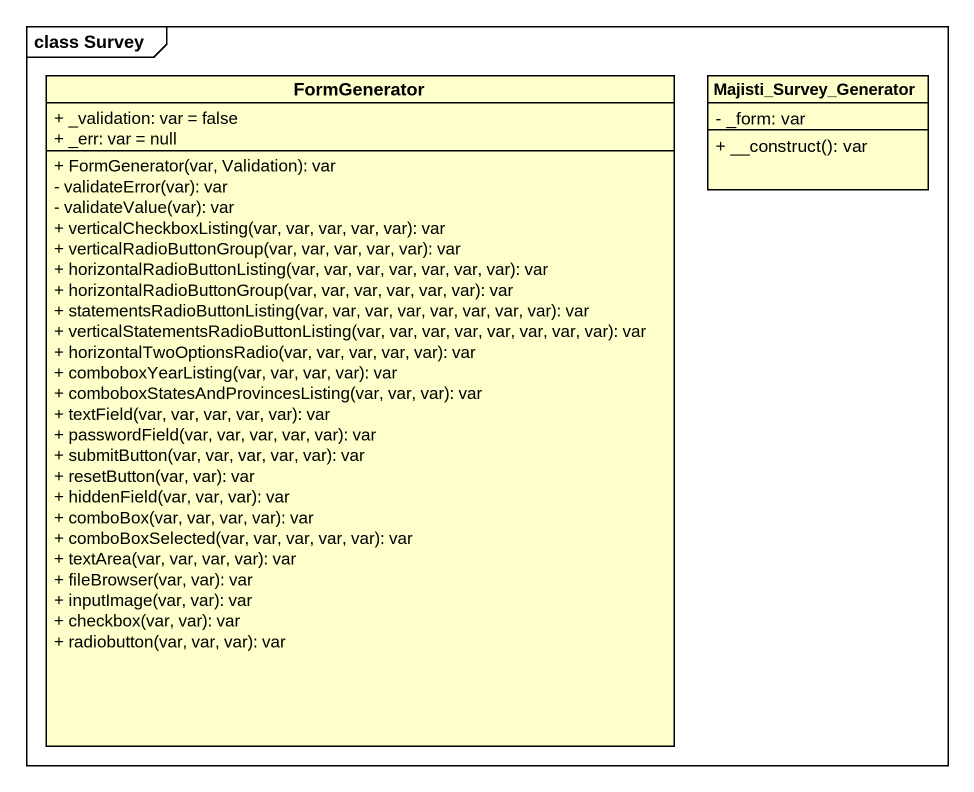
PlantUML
@startuml
mainframe class Survey
hide circle
hide empty members
skinparam classAttributeIconSize 0
class FormGenerator {
  + _validation: var = false
  + _err: var = null
  + FormGenerator(var, Validation): var
  - validateError(var): var
  - validateValue(var): var
  + verticalCheckboxListing(var, var, var, var, var): var
  + verticalRadioButtonGroup(var, var, var, var, var): var
  + horizontalRadioButtonListing(var, var, var, var, var, var, var): var
  + horizontalRadioButtonGroup(var, var, var, var, var, var): var
  + statementsRadioButtonListing(var, var, var, var, var, var, var, var): var
  + verticalStatementsRadioButtonListing(var, var, var, var, var, var, var, var): var
  + horizontalTwoOptionsRadio(var, var, var, var, var): var
  + comboboxYearListing(var, var, var, var): var
  + comboboxStatesAndProvincesListing(var, var, var): var
  + textField(var, var, var, var, var): var
  + passwordField(var, var, var, var, var): var
  + submitButton(var, var, var, var, var): var
  + resetButton(var, var): var
  + hiddenField(var, var, var): var
  + comboBox(var, var, var, var): var
  + comboBoxSelected(var, var, var, var, var): var
  + textArea(var, var, var, var): var
  + fileBrowser(var, var): var
  + inputImage(var, var): var
  + checkbox(var, var): var
  + radiobutton(var, var, var): var
}
class Majisti_Survey_Generator {
  - _form: var
  + __construct(): var
}
@enduml
